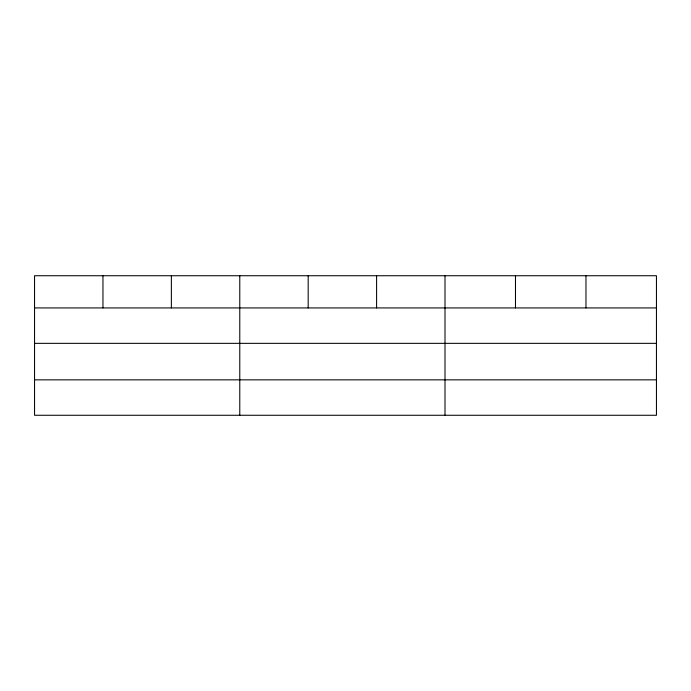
<?xml version="1.0" encoding="UTF-8"?>
<svg xmlns="http://www.w3.org/2000/svg" width="691" height="691" viewBox="0 0 691 691"><rect width="100%" height="100%" fill="white"/><g stroke="black" fill="none" stroke-linecap="round" stroke-linejoin="round"><path stroke-width="1.04" d="M656.45 343.349L656.45 275.735L34.55 275.735L34.55 415.265L656.45 415.265L656.45 343.349L34.55 343.349M34.55 307.927L656.45 307.927M34.55 379.843L656.45 379.843M585.968 275.735L585.968 307.927M515.486 275.735L515.486 307.927M445.004 275.735L445.004 415.265M376.595 275.735L376.595 307.927M308.186 275.735L308.186 307.927M239.777 275.735L239.777 415.265M171.368 275.735L171.368 307.927M102.959 275.735L102.959 307.927"/></g></svg>
